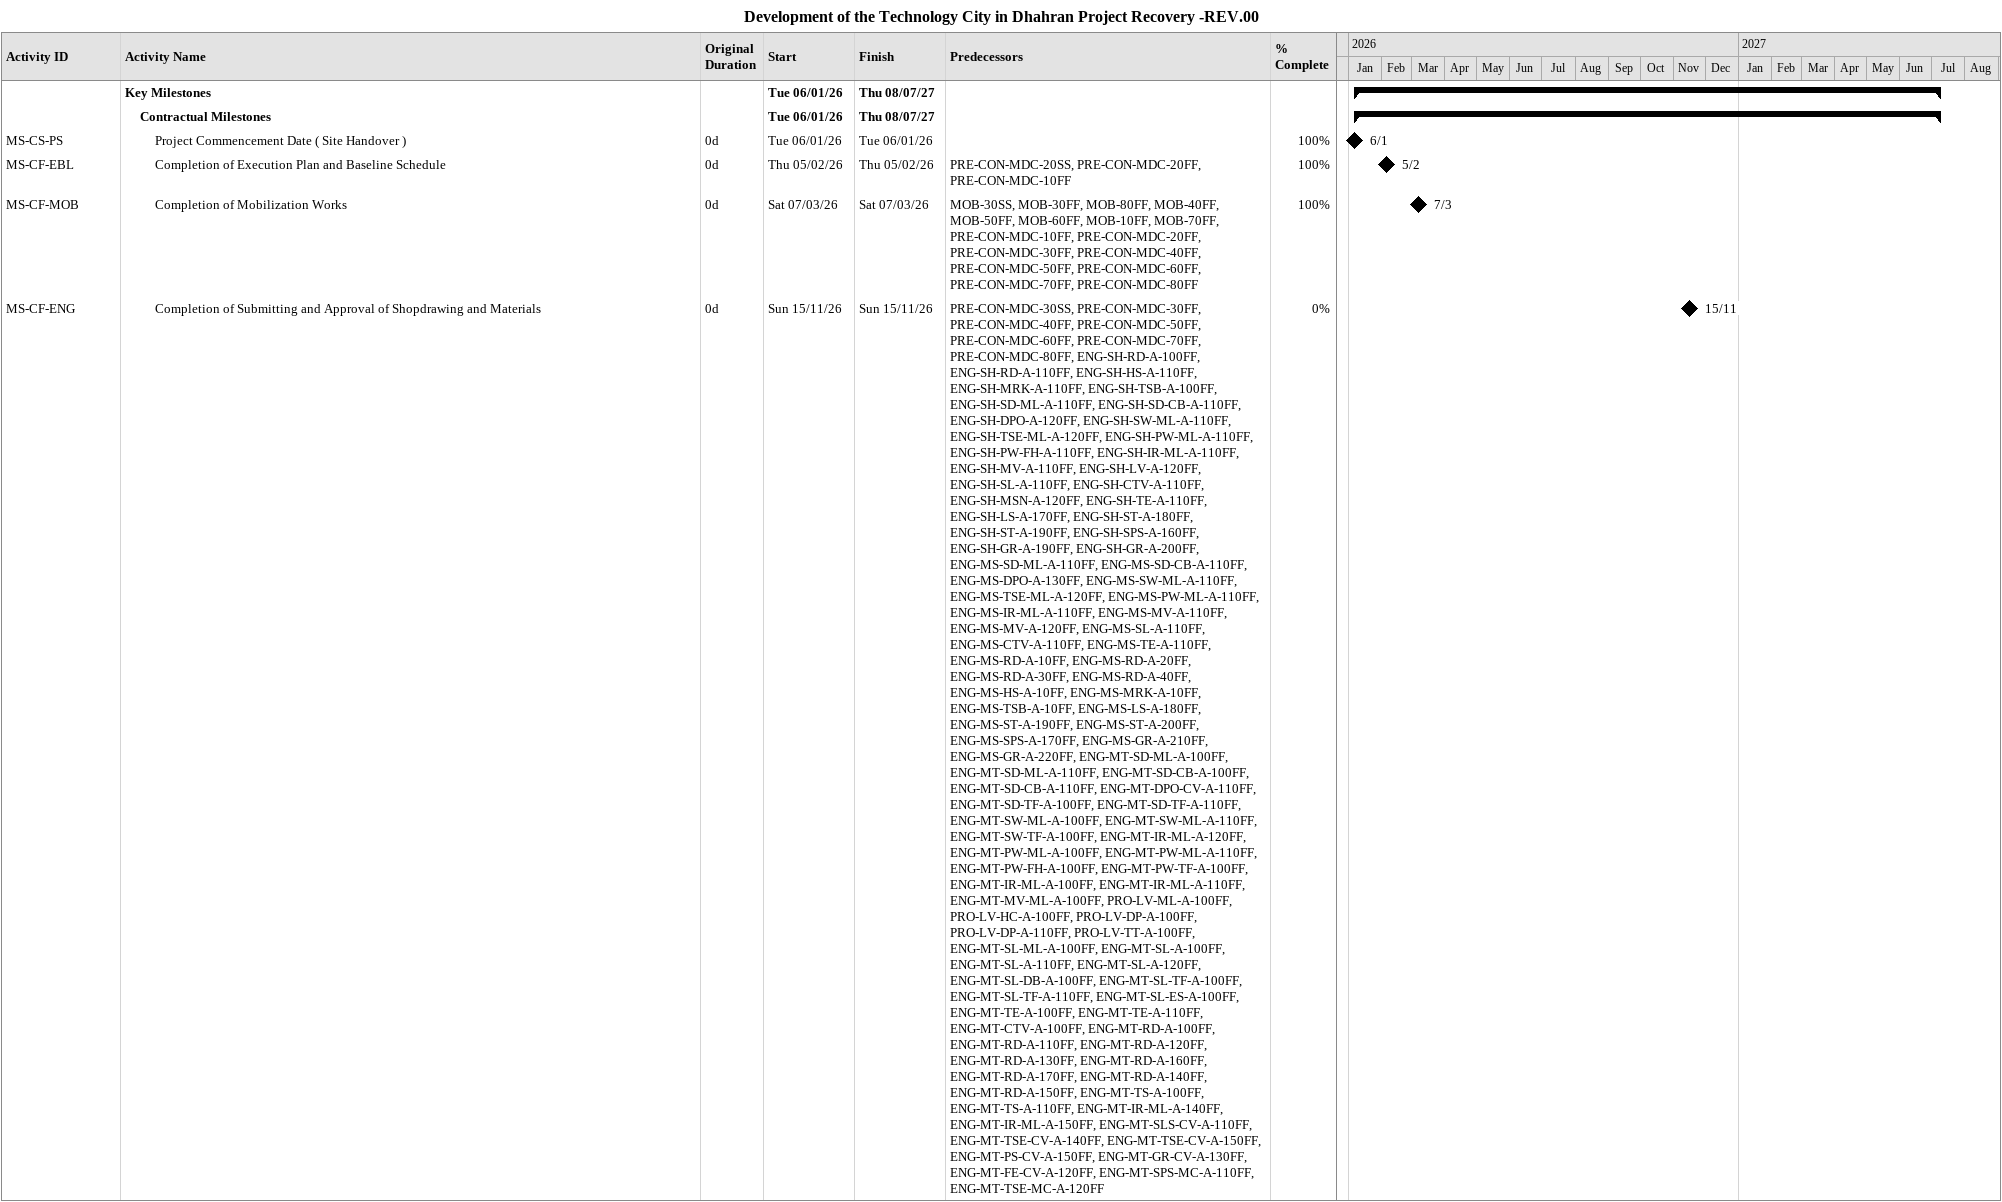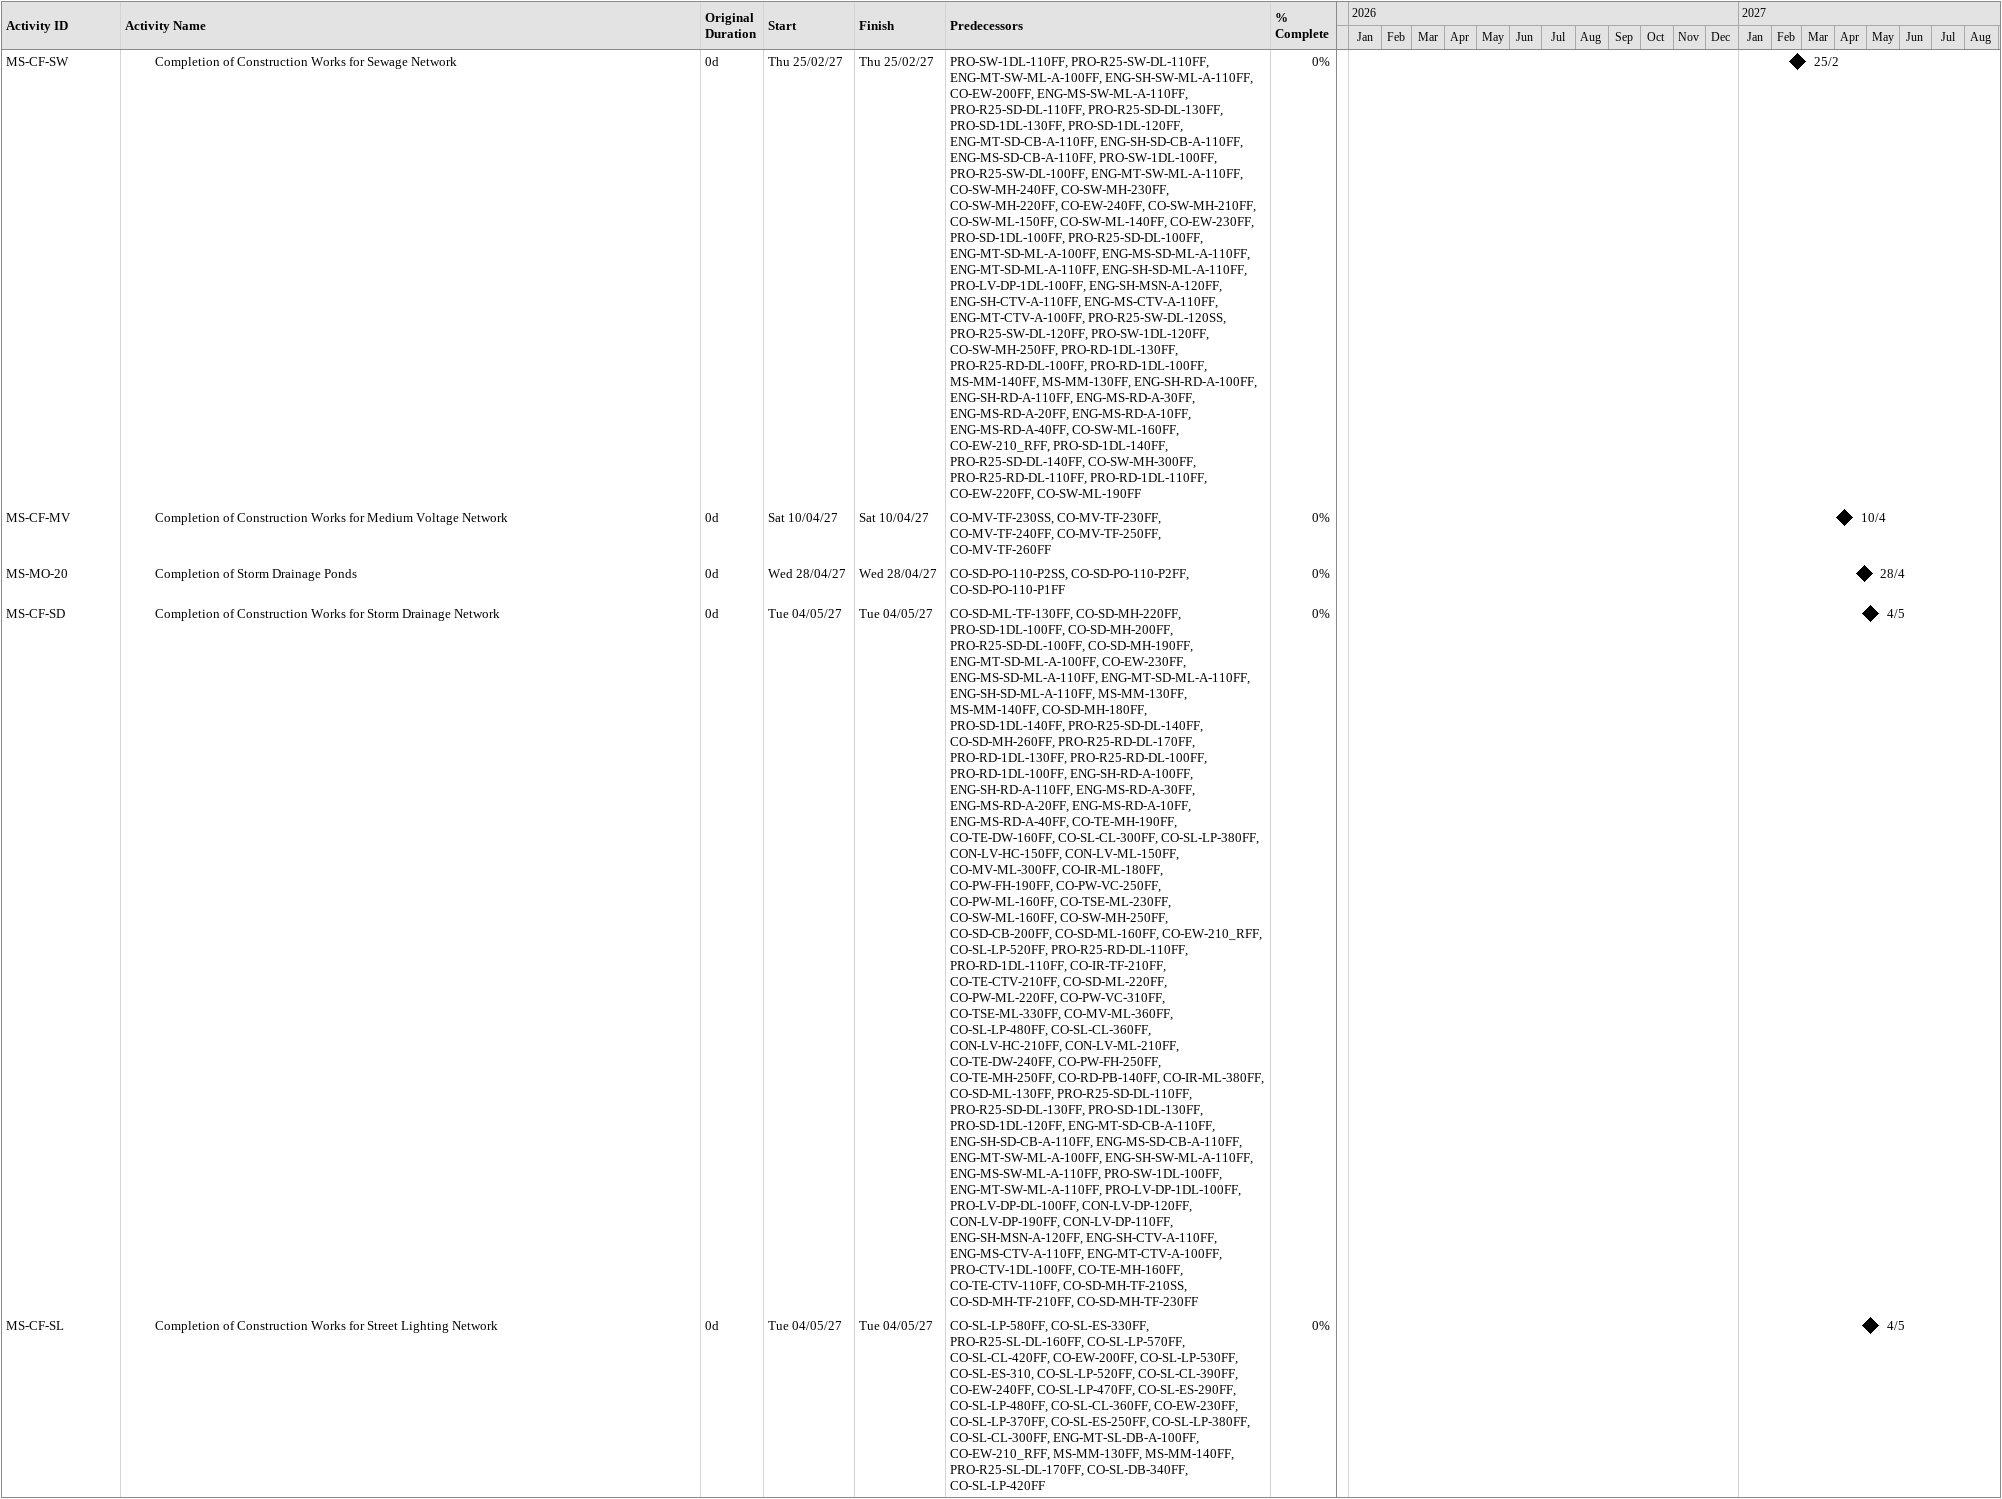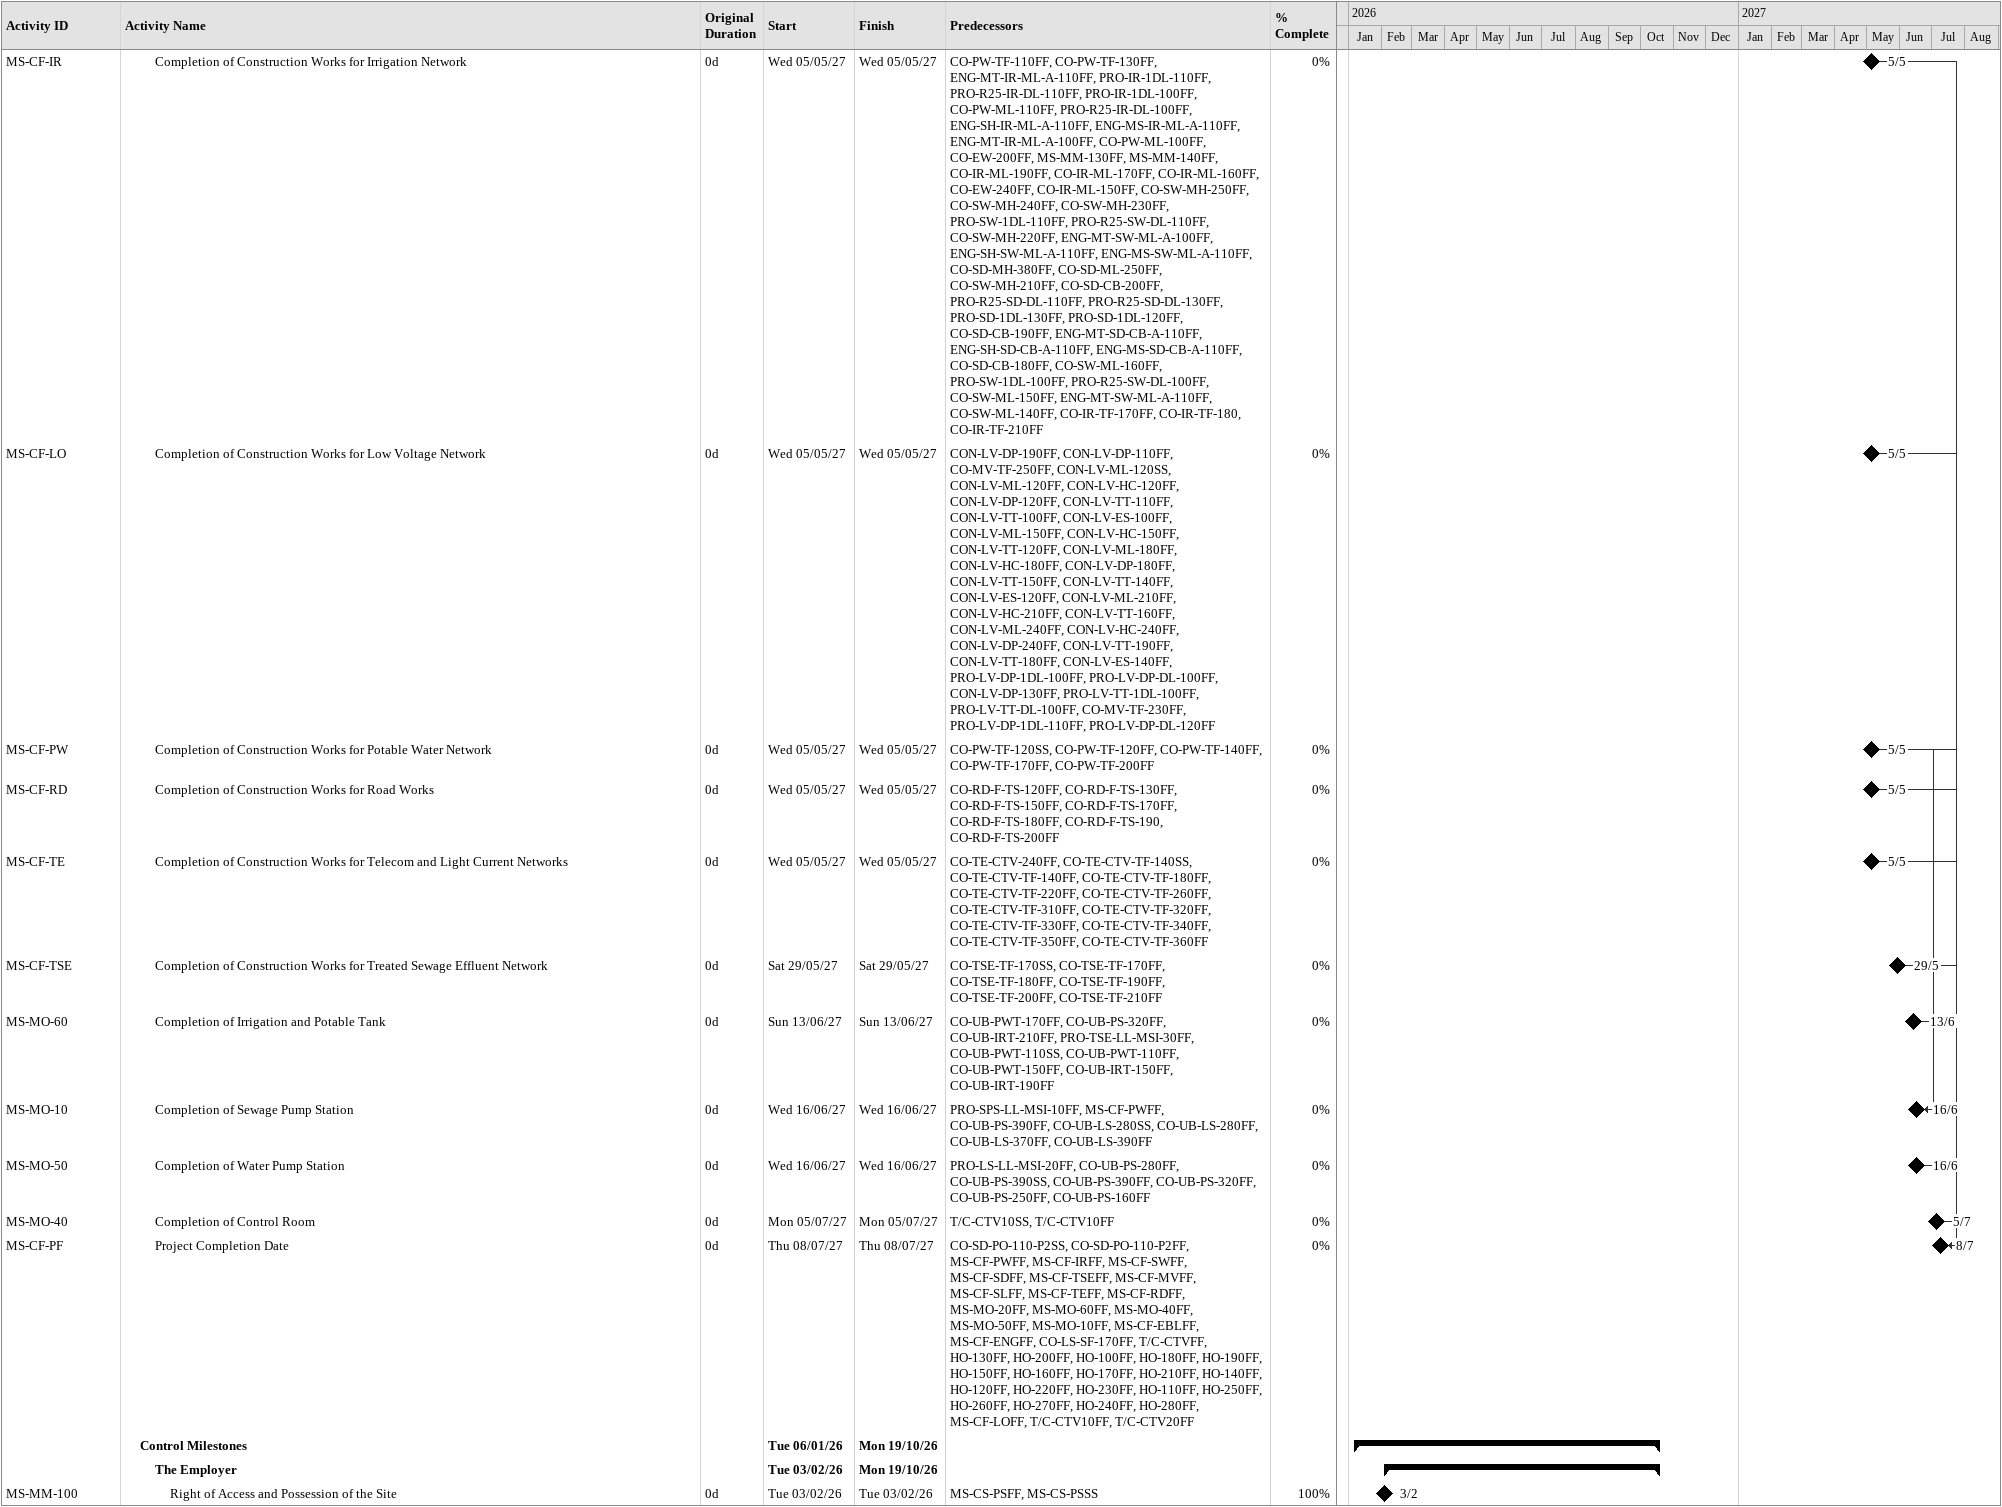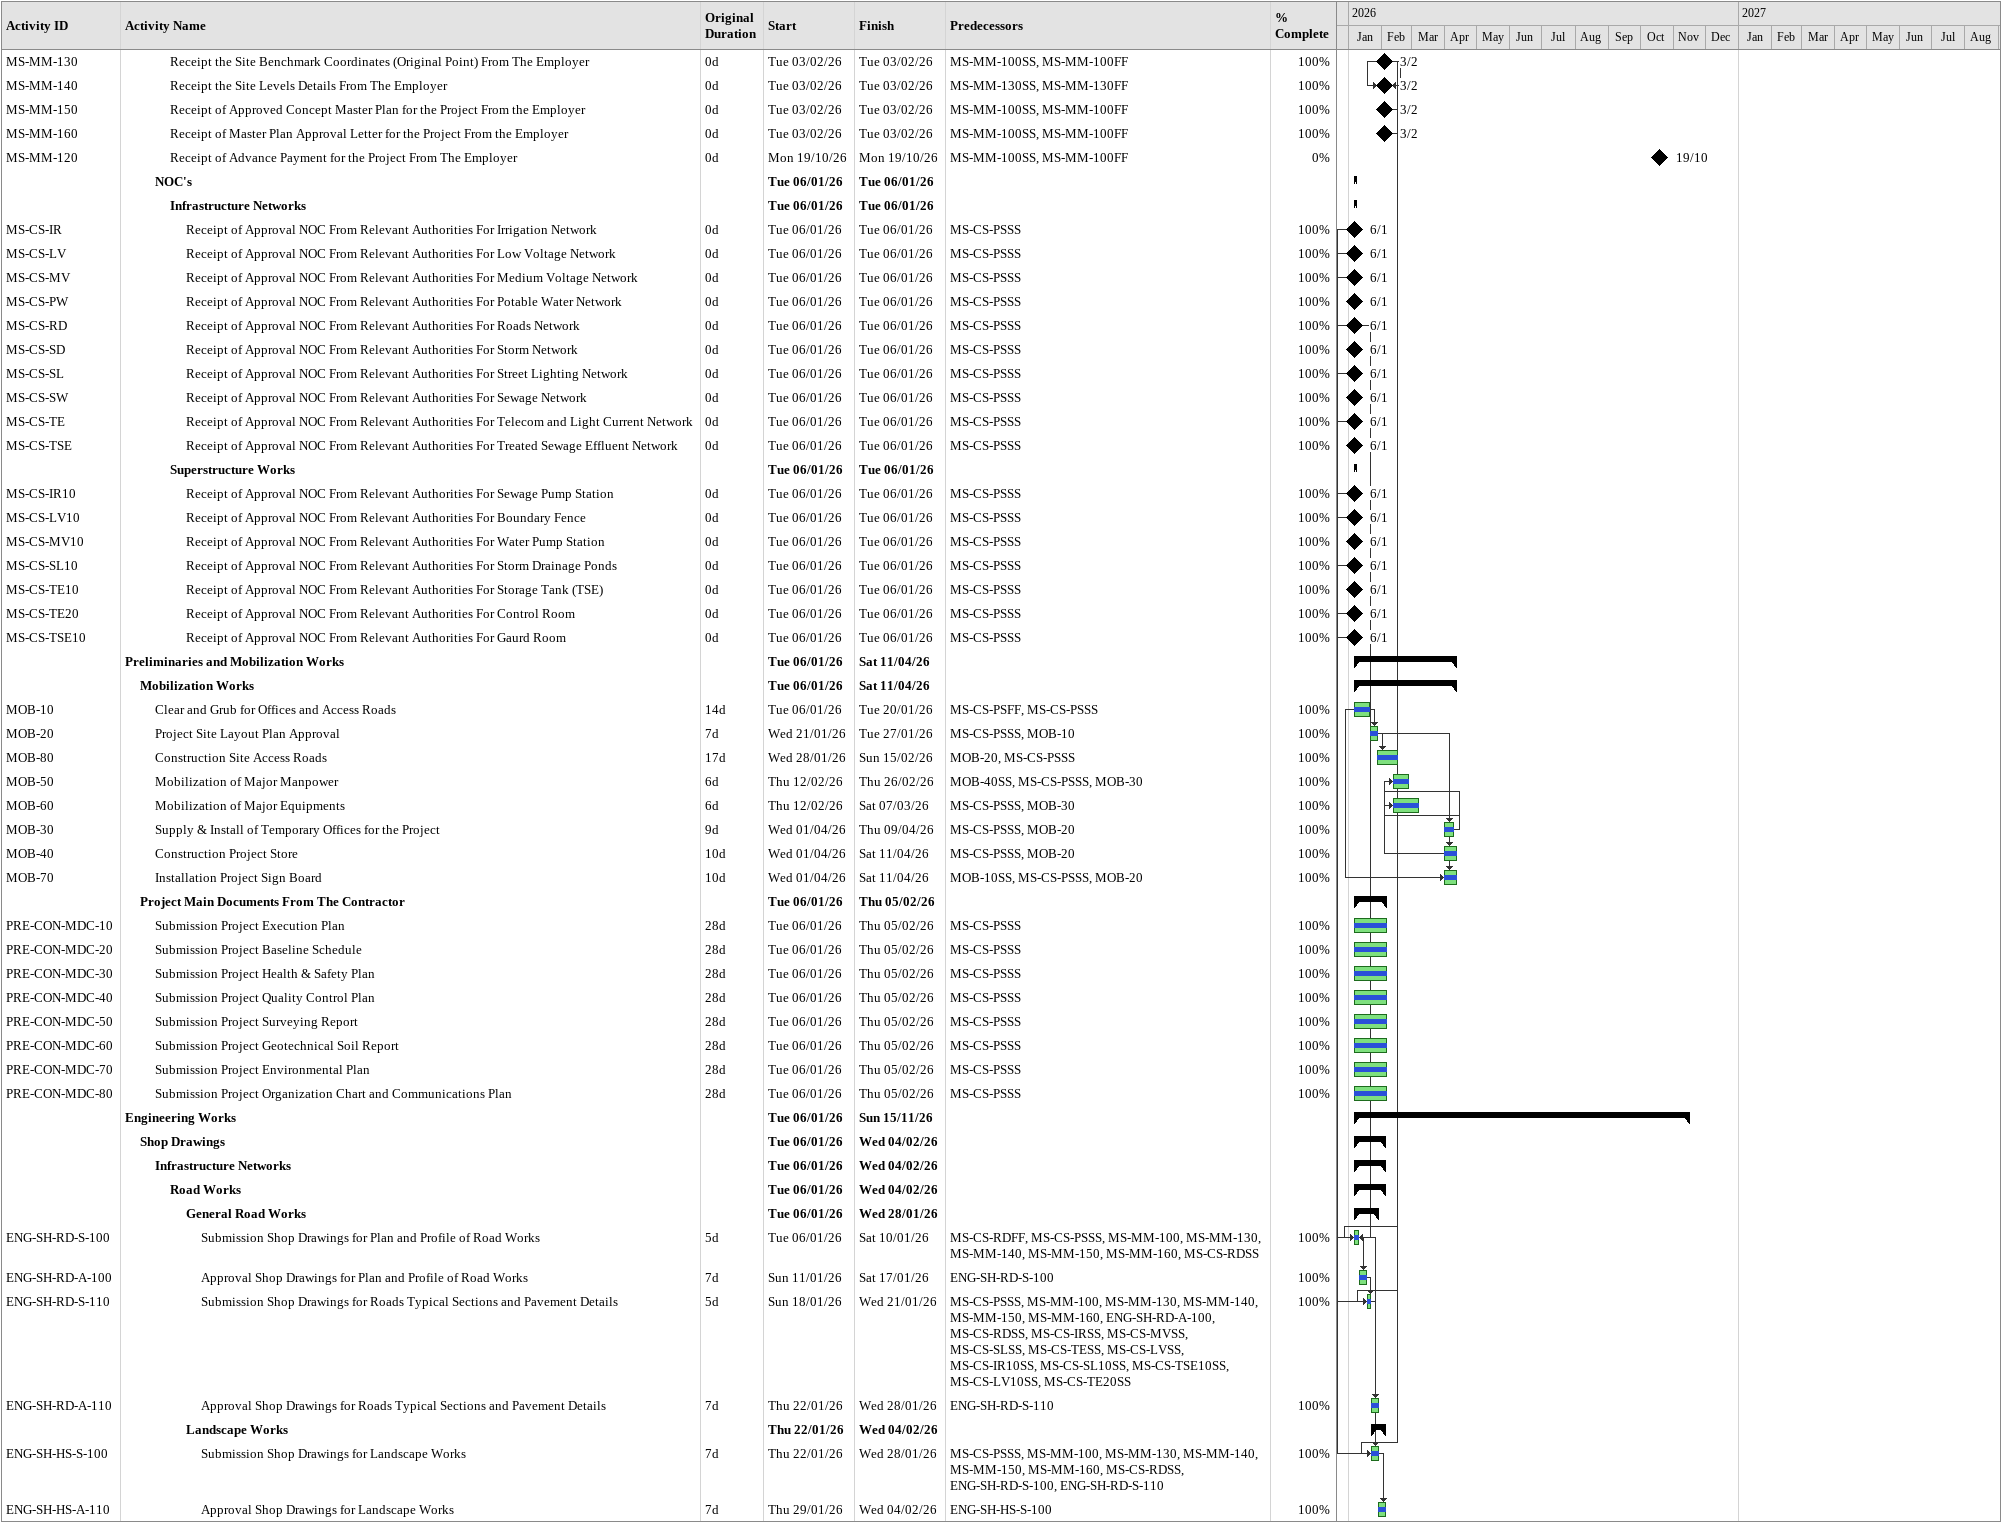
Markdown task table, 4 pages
Development of the Technology City in Dhahran Project Recovery -REV.00

| ID | Level | Task | Original duration | Start | Finish | Predecessors | % complete |
|---|---|---|---|---|---|---|---|
|  | 1 | **Key Milestones** |  | 2026-01-06 | 2027-07-08 |  |  |
|  | 2 | **Contractual Milestones** |  | 2026-01-06 | 2027-07-08 |  |  |
| MS-CS-PS | 3 | Project Commencement Date ( Site Handover ) | 0d | 2026-01-06 | 2026-01-06 |  | 100 |
| MS-CF-EBL | 3 | Completion of Execution Plan and Baseline Schedule | 0d | 2026-02-05 | 2026-02-05 | PRE-CON-MDC-20SS, PRE-CON-MDC-20FF, PRE-CON-MDC-10FF | 100 |
| MS-CF-MOB | 3 | Completion of Mobilization Works | 0d | 2026-03-07 | 2026-03-07 | MOB-30SS, MOB-30FF, MOB-80FF, MOB-40FF, MOB-50FF, MOB-60FF, MOB-10FF, MOB-70FF, PRE-CON-MDC-10FF, PRE-CON-MDC-20FF, PRE-CON-MDC-30FF, PRE-CON-MDC-40FF, PRE-CON-MDC-50FF, PRE-CON-MDC-60FF, PRE-CON-MDC-70FF, PRE-CON-MDC-80FF | 100 |
| MS-CF-ENG | 3 | Completion of Submitting and Approval of Shopdrawing and Materials | 0d | 2026-11-15 | 2026-11-15 | PRE-CON-MDC-30SS, PRE-CON-MDC-30FF, PRE-CON-MDC-40FF, PRE-CON-MDC-50FF, PRE-CON-MDC-60FF, PRE-CON-MDC-70FF, PRE-CON-MDC-80FF, ENG-SH-RD-A-100FF, ENG-SH-RD-A-110FF, ENG-SH-HS-A-110FF, ENG-SH-MRK-A-110FF, ENG-SH-TSB-A-100FF, ENG-SH-SD-ML-A-110FF, ENG-SH-SD-CB-A-110FF, ENG-SH-DPO-A-120FF, ENG-SH-SW-ML-A-110FF, ENG-SH-TSE-ML-A-120FF, ENG-SH-PW-ML-A-110FF, ENG-SH-PW-FH-A-110FF, ENG-SH-IR-ML-A-110FF, ENG-SH-MV-A-110FF, ENG-SH-LV-A-120FF, ENG-SH-SL-A-110FF, ENG-SH-CTV-A-110FF, ENG-SH-MSN-A-120FF, ENG-SH-TE-A-110FF, ENG-SH-LS-A-170FF, ENG-SH-ST-A-180FF, ENG-SH-ST-A-190FF, ENG-SH-SPS-A-160FF, ENG-SH-GR-A-190FF, ENG-SH-GR-A-200FF, ENG-MS-SD-ML-A-110FF, ENG-MS-SD-CB-A-110FF, ENG-MS-DPO-A-130FF, ENG-MS-SW-ML-A-110FF, ENG-MS-TSE-ML-A-120FF, ENG-MS-PW-ML-A-110FF, ENG-MS-IR-ML-A-110FF, ENG-MS-MV-A-110FF, ENG-MS-MV-A-120FF, ENG-MS-SL-A-110FF, ENG-MS-CTV-A-110FF, ENG-MS-TE-A-110FF, ENG-MS-RD-A-10FF, ENG-MS-RD-A-20FF, ENG-MS-RD-A-30FF, ENG-MS-RD-A-40FF, ENG-MS-HS-A-10FF, ENG-MS-MRK-A-10FF, ENG-MS-TSB-A-10FF, ENG-MS-LS-A-180FF, ENG-MS-ST-A-190FF, ENG-MS-ST-A-200FF, ENG-MS-SPS-A-170FF, ENG-MS-GR-A-210FF, ENG-MS-GR-A-220FF, ENG-MT-SD-ML-A-100FF, ENG-MT-SD-ML-A-110FF, ENG-MT-SD-CB-A-100FF, ENG-MT-SD-CB-A-110FF, ENG-MT-DPO-CV-A-110FF, ENG-MT-SD-TF-A-100FF, ENG-MT-SD-TF-A-110FF, ENG-MT-SW-ML-A-100FF, ENG-MT-SW-ML-A-110FF, ENG-MT-SW-TF-A-100FF, ENG-MT-IR-ML-A-120FF, ENG-MT-PW-ML-A-100FF, ENG-MT-PW-ML-A-110FF, ENG-MT-PW-FH-A-100FF, ENG-MT-PW-TF-A-100FF, ENG-MT-IR-ML-A-100FF, ENG-MT-IR-ML-A-110FF, ENG-MT-MV-ML-A-100FF, PRO-LV-ML-A-100FF, PRO-LV-HC-A-100FF, PRO-LV-DP-A-100FF, PRO-LV-DP-A-110FF, PRO-LV-TT-A-100FF, ENG-MT-SL-ML-A-100FF, ENG-MT-SL-A-100FF, ENG-MT-SL-A-110FF, ENG-MT-SL-A-120FF, ENG-MT-SL-DB-A-100FF, ENG-MT-SL-TF-A-100FF, ENG-MT-SL-TF-A-110FF, ENG-MT-SL-ES-A-100FF, ENG-MT-TE-A-100FF, ENG-MT-TE-A-110FF, ENG-MT-CTV-A-100FF, ENG-MT-RD-A-100FF, ENG-MT-RD-A-110FF, ENG-MT-RD-A-120FF, ENG-MT-RD-A-130FF, ENG-MT-RD-A-160FF, ENG-MT-RD-A-170FF, ENG-MT-RD-A-140FF, ENG-MT-RD-A-150FF, ENG-MT-TS-A-100FF, ENG-MT-TS-A-110FF, ENG-MT-IR-ML-A-140FF, ENG-MT-IR-ML-A-150FF, ENG-MT-SLS-CV-A-110FF, ENG-MT-TSE-CV-A-140FF, ENG-MT-TSE-CV-A-150FF, ENG-MT-PS-CV-A-150FF, ENG-MT-GR-CV-A-130FF, ENG-MT-FE-CV-A-120FF, ENG-MT-SPS-MC-A-110FF, ENG-MT-TSE-MC-A-120FF | 0 |
| MS-CF-SW | 3 | Completion of Construction Works for Sewage Network | 0d | 2027-02-25 | 2027-02-25 | PRO-SW-1DL-110FF, PRO-R25-SW-DL-110FF, ENG-MT-SW-ML-A-100FF, ENG-SH-SW-ML-A-110FF, CO-EW-200FF, ENG-MS-SW-ML-A-110FF, PRO-R25-SD-DL-110FF, PRO-R25-SD-DL-130FF, PRO-SD-1DL-130FF, PRO-SD-1DL-120FF, ENG-MT-SD-CB-A-110FF, ENG-SH-SD-CB-A-110FF, ENG-MS-SD-CB-A-110FF, PRO-SW-1DL-100FF, PRO-R25-SW-DL-100FF, ENG-MT-SW-ML-A-110FF, CO-SW-MH-240FF, CO-SW-MH-230FF, CO-SW-MH-220FF, CO-EW-240FF, CO-SW-MH-210FF, CO-SW-ML-150FF, CO-SW-ML-140FF, CO-EW-230FF, PRO-SD-1DL-100FF, PRO-R25-SD-DL-100FF, ENG-MT-SD-ML-A-100FF, ENG-MS-SD-ML-A-110FF, ENG-MT-SD-ML-A-110FF, ENG-SH-SD-ML-A-110FF, PRO-LV-DP-1DL-100FF, ENG-SH-MSN-A-120FF, ENG-SH-CTV-A-110FF, ENG-MS-CTV-A-110FF, ENG-MT-CTV-A-100FF, PRO-R25-SW-DL-120SS, PRO-R25-SW-DL-120FF, PRO-SW-1DL-120FF, CO-SW-MH-250FF, PRO-RD-1DL-130FF, PRO-R25-RD-DL-100FF, PRO-RD-1DL-100FF, MS-MM-140FF, MS-MM-130FF, ENG-SH-RD-A-100FF, ENG-SH-RD-A-110FF, ENG-MS-RD-A-30FF, ENG-MS-RD-A-20FF, ENG-MS-RD-A-10FF, ENG-MS-RD-A-40FF, CO-SW-ML-160FF, CO-EW-210_RFF, PRO-SD-1DL-140FF, PRO-R25-SD-DL-140FF, CO-SW-MH-300FF, PRO-R25-RD-DL-110FF, PRO-RD-1DL-110FF, CO-EW-220FF, CO-SW-ML-190FF | 0 |
| MS-CF-MV | 3 | Completion of Construction Works for Medium Voltage Network | 0d | 2027-04-10 | 2027-04-10 | CO-MV-TF-230SS, CO-MV-TF-230FF, CO-MV-TF-240FF, CO-MV-TF-250FF, CO-MV-TF-260FF | 0 |
| MS-MO-20 | 3 | Completion of Storm Drainage Ponds | 0d | 2027-04-28 | 2027-04-28 | CO-SD-PO-110-P2SS, CO-SD-PO-110-P2FF, CO-SD-PO-110-P1FF | 0 |
| MS-CF-SD | 3 | Completion of Construction Works for Storm Drainage Network | 0d | 2027-05-04 | 2027-05-04 | CO-SD-ML-TF-130FF, CO-SD-MH-220FF, PRO-SD-1DL-100FF, CO-SD-MH-200FF, PRO-R25-SD-DL-100FF, CO-SD-MH-190FF, ENG-MT-SD-ML-A-100FF, CO-EW-230FF, ENG-MS-SD-ML-A-110FF, ENG-MT-SD-ML-A-110FF, ENG-SH-SD-ML-A-110FF, MS-MM-130FF, MS-MM-140FF, CO-SD-MH-180FF, PRO-SD-1DL-140FF, PRO-R25-SD-DL-140FF, CO-SD-MH-260FF, PRO-R25-RD-DL-170FF, PRO-RD-1DL-130FF, PRO-R25-RD-DL-100FF, PRO-RD-1DL-100FF, ENG-SH-RD-A-100FF, ENG-SH-RD-A-110FF, ENG-MS-RD-A-30FF, ENG-MS-RD-A-20FF, ENG-MS-RD-A-10FF, ENG-MS-RD-A-40FF, CO-TE-MH-190FF, CO-TE-DW-160FF, CO-SL-CL-300FF, CO-SL-LP-380FF, CON-LV-HC-150FF, CON-LV-ML-150FF, CO-MV-ML-300FF, CO-IR-ML-180FF, CO-PW-FH-190FF, CO-PW-VC-250FF, CO-PW-ML-160FF, CO-TSE-ML-230FF, CO-SW-ML-160FF, CO-SW-MH-250FF, CO-SD-CB-200FF, CO-SD-ML-160FF, CO-EW-210_RFF, CO-SL-LP-520FF, PRO-R25-RD-DL-110FF, PRO-RD-1DL-110FF, CO-IR-TF-210FF, CO-TE-CTV-210FF, CO-SD-ML-220FF, CO-PW-ML-220FF, CO-PW-VC-310FF, CO-TSE-ML-330FF, CO-MV-ML-360FF, CO-SL-LP-480FF, CO-SL-CL-360FF, CON-LV-HC-210FF, CON-LV-ML-210FF, CO-TE-DW-240FF, CO-PW-FH-250FF, CO-TE-MH-250FF, CO-RD-PB-140FF, CO-IR-ML-380FF, CO-SD-ML-130FF, PRO-R25-SD-DL-110FF, PRO-R25-SD-DL-130FF, PRO-SD-1DL-130FF, PRO-SD-1DL-120FF, ENG-MT-SD-CB-A-110FF, ENG-SH-SD-CB-A-110FF, ENG-MS-SD-CB-A-110FF, ENG-MT-SW-ML-A-100FF, ENG-SH-SW-ML-A-110FF, ENG-MS-SW-ML-A-110FF, PRO-SW-1DL-100FF, ENG-MT-SW-ML-A-110FF, PRO-LV-DP-1DL-100FF, PRO-LV-DP-DL-100FF, CON-LV-DP-120FF, CON-LV-DP-190FF, CON-LV-DP-110FF, ENG-SH-MSN-A-120FF, ENG-SH-CTV-A-110FF, ENG-MS-CTV-A-110FF, ENG-MT-CTV-A-100FF, PRO-CTV-1DL-100FF, CO-TE-MH-160FF, CO-TE-CTV-110FF, CO-SD-MH-TF-210SS, CO-SD-MH-TF-210FF, CO-SD-MH-TF-230FF | 0 |
| MS-CF-SL | 3 | Completion of Construction Works for Street Lighting Network | 0d | 2027-05-04 | 2027-05-04 | CO-SL-LP-580FF, CO-SL-ES-330FF, PRO-R25-SL-DL-160FF, CO-SL-LP-570FF, CO-SL-CL-420FF, CO-EW-200FF, CO-SL-LP-530FF, CO-SL-ES-310, CO-SL-LP-520FF, CO-SL-CL-390FF, CO-EW-240FF, CO-SL-LP-470FF, CO-SL-ES-290FF, CO-SL-LP-480FF, CO-SL-CL-360FF, CO-EW-230FF, CO-SL-LP-370FF, CO-SL-ES-250FF, CO-SL-LP-380FF, CO-SL-CL-300FF, ENG-MT-SL-DB-A-100FF, CO-EW-210_RFF, MS-MM-130FF, MS-MM-140FF, PRO-R25-SL-DL-170FF, CO-SL-DB-340FF, CO-SL-LP-420FF | 0 |
| MS-CF-IR | 3 | Completion of Construction Works for Irrigation Network | 0d | 2027-05-05 | 2027-05-05 | CO-PW-TF-110FF, CO-PW-TF-130FF, ENG-MT-IR-ML-A-110FF, PRO-IR-1DL-110FF, PRO-R25-IR-DL-110FF, PRO-IR-1DL-100FF, CO-PW-ML-110FF, PRO-R25-IR-DL-100FF, ENG-SH-IR-ML-A-110FF, ENG-MS-IR-ML-A-110FF, ENG-MT-IR-ML-A-100FF, CO-PW-ML-100FF, CO-EW-200FF, MS-MM-130FF, MS-MM-140FF, CO-IR-ML-190FF, CO-IR-ML-170FF, CO-IR-ML-160FF, CO-EW-240FF, CO-IR-ML-150FF, CO-SW-MH-250FF, CO-SW-MH-240FF, CO-SW-MH-230FF, PRO-SW-1DL-110FF, PRO-R25-SW-DL-110FF, CO-SW-MH-220FF, ENG-MT-SW-ML-A-100FF, ENG-SH-SW-ML-A-110FF, ENG-MS-SW-ML-A-110FF, CO-SD-MH-380FF, CO-SD-ML-250FF, CO-SW-MH-210FF, CO-SD-CB-200FF, PRO-R25-SD-DL-110FF, PRO-R25-SD-DL-130FF, PRO-SD-1DL-130FF, PRO-SD-1DL-120FF, CO-SD-CB-190FF, ENG-MT-SD-CB-A-110FF, ENG-SH-SD-CB-A-110FF, ENG-MS-SD-CB-A-110FF, CO-SD-CB-180FF, CO-SW-ML-160FF, PRO-SW-1DL-100FF, PRO-R25-SW-DL-100FF, CO-SW-ML-150FF, ENG-MT-SW-ML-A-110FF, CO-SW-ML-140FF, CO-IR-TF-170FF, CO-IR-TF-180, CO-IR-TF-210FF | 0 |
| MS-CF-LO | 3 | Completion of Construction Works for Low Voltage Network | 0d | 2027-05-05 | 2027-05-05 | CON-LV-DP-190FF, CON-LV-DP-110FF, CO-MV-TF-250FF, CON-LV-ML-120SS, CON-LV-ML-120FF, CON-LV-HC-120FF, CON-LV-DP-120FF, CON-LV-TT-110FF, CON-LV-TT-100FF, CON-LV-ES-100FF, CON-LV-ML-150FF, CON-LV-HC-150FF, CON-LV-TT-120FF, CON-LV-ML-180FF, CON-LV-HC-180FF, CON-LV-DP-180FF, CON-LV-TT-150FF, CON-LV-TT-140FF, CON-LV-ES-120FF, CON-LV-ML-210FF, CON-LV-HC-210FF, CON-LV-TT-160FF, CON-LV-ML-240FF, CON-LV-HC-240FF, CON-LV-DP-240FF, CON-LV-TT-190FF, CON-LV-TT-180FF, CON-LV-ES-140FF, PRO-LV-DP-1DL-100FF, PRO-LV-DP-DL-100FF, CON-LV-DP-130FF, PRO-LV-TT-1DL-100FF, PRO-LV-TT-DL-100FF, CO-MV-TF-230FF, PRO-LV-DP-1DL-110FF, PRO-LV-DP-DL-120FF | 0 |
| MS-CF-PW | 3 | Completion of Construction Works for Potable Water Network | 0d | 2027-05-05 | 2027-05-05 | CO-PW-TF-120SS, CO-PW-TF-120FF, CO-PW-TF-140FF, CO-PW-TF-170FF, CO-PW-TF-200FF | 0 |
| MS-CF-RD | 3 | Completion of Construction Works for Road Works | 0d | 2027-05-05 | 2027-05-05 | CO-RD-F-TS-120FF, CO-RD-F-TS-130FF, CO-RD-F-TS-150FF, CO-RD-F-TS-170FF, CO-RD-F-TS-180FF, CO-RD-F-TS-190, CO-RD-F-TS-200FF | 0 |
| MS-CF-TE | 3 | Completion of Construction Works for Telecom and Light Current Networks | 0d | 2027-05-05 | 2027-05-05 | CO-TE-CTV-240FF, CO-TE-CTV-TF-140SS, CO-TE-CTV-TF-140FF, CO-TE-CTV-TF-180FF, CO-TE-CTV-TF-220FF, CO-TE-CTV-TF-260FF, CO-TE-CTV-TF-310FF, CO-TE-CTV-TF-320FF, CO-TE-CTV-TF-330FF, CO-TE-CTV-TF-340FF, CO-TE-CTV-TF-350FF, CO-TE-CTV-TF-360FF | 0 |
| MS-CF-TSE | 3 | Completion of Construction Works for Treated Sewage Effluent Network | 0d | 2027-05-29 | 2027-05-29 | CO-TSE-TF-170SS, CO-TSE-TF-170FF, CO-TSE-TF-180FF, CO-TSE-TF-190FF, CO-TSE-TF-200FF, CO-TSE-TF-210FF | 0 |
| MS-MO-60 | 3 | Completion of Irrigation and Potable Tank | 0d | 2027-06-13 | 2027-06-13 | CO-UB-PWT-170FF, CO-UB-PS-320FF, CO-UB-IRT-210FF, PRO-TSE-LL-MSI-30FF, CO-UB-PWT-110SS, CO-UB-PWT-110FF, CO-UB-PWT-150FF, CO-UB-IRT-150FF, CO-UB-IRT-190FF | 0 |
| MS-MO-10 | 3 | Completion of Sewage Pump Station | 0d | 2027-06-16 | 2027-06-16 | PRO-SPS-LL-MSI-10FF, MS-CF-PWFF, CO-UB-PS-390FF, CO-UB-LS-280SS, CO-UB-LS-280FF, CO-UB-LS-370FF, CO-UB-LS-390FF | 0 |
| MS-MO-50 | 3 | Completion of Water Pump Station | 0d | 2027-06-16 | 2027-06-16 | PRO-LS-LL-MSI-20FF, CO-UB-PS-280FF, CO-UB-PS-390SS, CO-UB-PS-390FF, CO-UB-PS-320FF, CO-UB-PS-250FF, CO-UB-PS-160FF | 0 |
| MS-MO-40 | 3 | Completion of Control Room | 0d | 2027-07-05 | 2027-07-05 | T/C-CTV10SS, T/C-CTV10FF | 0 |
| MS-CF-PF | 3 | Project Completion Date | 0d | 2027-07-08 | 2027-07-08 | CO-SD-PO-110-P2SS, CO-SD-PO-110-P2FF, MS-CF-PWFF, MS-CF-IRFF, MS-CF-SWFF, MS-CF-SDFF, MS-CF-TSEFF, MS-CF-MVFF, MS-CF-SLFF, MS-CF-TEFF, MS-CF-RDFF, MS-MO-20FF, MS-MO-60FF, MS-MO-40FF, MS-MO-50FF, MS-MO-10FF, MS-CF-EBLFF, MS-CF-ENGFF, CO-LS-SF-170FF, T/C-CTVFF, HO-130FF, HO-200FF, HO-100FF, HO-180FF, HO-190FF, HO-150FF, HO-160FF, HO-170FF, HO-210FF, HO-140FF, HO-120FF, HO-220FF, HO-230FF, HO-110FF, HO-250FF, HO-260FF, HO-270FF, HO-240FF, HO-280FF, MS-CF-LOFF, T/C-CTV10FF, T/C-CTV20FF | 0 |
|  | 2 | **Control Milestones** |  | 2026-01-06 | 2026-10-19 |  |  |
|  | 3 | **The Employer** |  | 2026-02-03 | 2026-10-19 |  |  |
| MS-MM-100 | 4 | Right of Access and Possession of the Site | 0d | 2026-02-03 | 2026-02-03 | MS-CS-PSFF, MS-CS-PSSS | 100 |
| MS-MM-130 | 4 | Receipt the Site Benchmark Coordinates (Original Point) From The Employer | 0d | 2026-02-03 | 2026-02-03 | MS-MM-100SS, MS-MM-100FF | 100 |
| MS-MM-140 | 4 | Receipt the Site Levels Details From The Employer | 0d | 2026-02-03 | 2026-02-03 | MS-MM-130SS, MS-MM-130FF | 100 |
| MS-MM-150 | 4 | Receipt of Approved Concept Master Plan for the Project From the Employer | 0d | 2026-02-03 | 2026-02-03 | MS-MM-100SS, MS-MM-100FF | 100 |
| MS-MM-160 | 4 | Receipt of Master Plan Approval Letter for the Project From the Employer | 0d | 2026-02-03 | 2026-02-03 | MS-MM-100SS, MS-MM-100FF | 100 |
| MS-MM-120 | 4 | Receipt of Advance Payment for the Project From The Employer | 0d | 2026-10-19 | 2026-10-19 | MS-MM-100SS, MS-MM-100FF | 0 |
|  | 3 | **NOC's** |  | 2026-01-06 | 2026-01-06 |  |  |
|  | 4 | **Infrastructure Networks** |  | 2026-01-06 | 2026-01-06 |  |  |
| MS-CS-IR | 5 | Receipt of Approval NOC From Relevant Authorities For Irrigation Network | 0d | 2026-01-06 | 2026-01-06 | MS-CS-PSSS | 100 |
| MS-CS-LV | 5 | Receipt of Approval NOC From Relevant Authorities For Low Voltage Network | 0d | 2026-01-06 | 2026-01-06 | MS-CS-PSSS | 100 |
| MS-CS-MV | 5 | Receipt of Approval NOC From Relevant Authorities For Medium Voltage Network | 0d | 2026-01-06 | 2026-01-06 | MS-CS-PSSS | 100 |
| MS-CS-PW | 5 | Receipt of Approval NOC From Relevant Authorities For Potable Water Network | 0d | 2026-01-06 | 2026-01-06 | MS-CS-PSSS | 100 |
| MS-CS-RD | 5 | Receipt of Approval NOC From Relevant Authorities For Roads Network | 0d | 2026-01-06 | 2026-01-06 | MS-CS-PSSS | 100 |
| MS-CS-SD | 5 | Receipt of Approval NOC From Relevant Authorities For Storm Network | 0d | 2026-01-06 | 2026-01-06 | MS-CS-PSSS | 100 |
| MS-CS-SL | 5 | Receipt of Approval NOC From Relevant Authorities For Street Lighting Network | 0d | 2026-01-06 | 2026-01-06 | MS-CS-PSSS | 100 |
| MS-CS-SW | 5 | Receipt of Approval NOC From Relevant Authorities For Sewage Network | 0d | 2026-01-06 | 2026-01-06 | MS-CS-PSSS | 100 |
| MS-CS-TE | 5 | Receipt of Approval NOC From Relevant Authorities For Telecom and Light Current Network | 0d | 2026-01-06 | 2026-01-06 | MS-CS-PSSS | 100 |
| MS-CS-TSE | 5 | Receipt of Approval NOC From Relevant Authorities For Treated Sewage Effluent Network | 0d | 2026-01-06 | 2026-01-06 | MS-CS-PSSS | 100 |
|  | 4 | **Superstructure Works** |  | 2026-01-06 | 2026-01-06 |  |  |
| MS-CS-IR10 | 5 | Receipt of Approval NOC From Relevant Authorities For Sewage Pump Station | 0d | 2026-01-06 | 2026-01-06 | MS-CS-PSSS | 100 |
| MS-CS-LV10 | 5 | Receipt of Approval NOC From Relevant Authorities For Boundary Fence | 0d | 2026-01-06 | 2026-01-06 | MS-CS-PSSS | 100 |
| MS-CS-MV10 | 5 | Receipt of Approval NOC From Relevant Authorities For Water Pump Station | 0d | 2026-01-06 | 2026-01-06 | MS-CS-PSSS | 100 |
| MS-CS-SL10 | 5 | Receipt of Approval NOC From Relevant Authorities For Storm Drainage Ponds | 0d | 2026-01-06 | 2026-01-06 | MS-CS-PSSS | 100 |
| MS-CS-TE10 | 5 | Receipt of Approval NOC From Relevant Authorities For Storage Tank (TSE) | 0d | 2026-01-06 | 2026-01-06 | MS-CS-PSSS | 100 |
| MS-CS-TE20 | 5 | Receipt of Approval NOC From Relevant Authorities For Control Room | 0d | 2026-01-06 | 2026-01-06 | MS-CS-PSSS | 100 |
| MS-CS-TSE10 | 5 | Receipt of Approval NOC From Relevant Authorities For Gaurd Room | 0d | 2026-01-06 | 2026-01-06 | MS-CS-PSSS | 100 |
|  | 1 | **Preliminaries and Mobilization Works** |  | 2026-01-06 | 2026-04-11 |  |  |
|  | 2 | **Mobilization Works** |  | 2026-01-06 | 2026-04-11 |  |  |
| MOB-10 | 3 | Clear and Grub for Offices and Access Roads | 14d | 2026-01-06 | 2026-01-20 | MS-CS-PSFF, MS-CS-PSSS | 100 |
| MOB-20 | 3 | Project Site Layout Plan Approval | 7d | 2026-01-21 | 2026-01-27 | MS-CS-PSSS, MOB-10 | 100 |
| MOB-80 | 3 | Construction Site Access Roads | 17d | 2026-01-28 | 2026-02-15 | MOB-20, MS-CS-PSSS | 100 |
| MOB-50 | 3 | Mobilization of Major Manpower | 6d | 2026-02-12 | 2026-02-26 | MOB-40SS, MS-CS-PSSS, MOB-30 | 100 |
| MOB-60 | 3 | Mobilization of Major Equipments | 6d | 2026-02-12 | 2026-03-07 | MS-CS-PSSS, MOB-30 | 100 |
| MOB-30 | 3 | Supply & Install of Temporary Offices for the Project | 9d | 2026-04-01 | 2026-04-09 | MS-CS-PSSS, MOB-20 | 100 |
| MOB-40 | 3 | Construction Project Store | 10d | 2026-04-01 | 2026-04-11 | MS-CS-PSSS, MOB-20 | 100 |
| MOB-70 | 3 | Installation Project Sign Board | 10d | 2026-04-01 | 2026-04-11 | MOB-10SS, MS-CS-PSSS, MOB-20 | 100 |
|  | 2 | **Project Main Documents From The Contractor** |  | 2026-01-06 | 2026-02-05 |  |  |
| PRE-CON-MDC-10 | 3 | Submission Project Execution Plan | 28d | 2026-01-06 | 2026-02-05 | MS-CS-PSSS | 100 |
| PRE-CON-MDC-20 | 3 | Submission Project Baseline Schedule | 28d | 2026-01-06 | 2026-02-05 | MS-CS-PSSS | 100 |
| PRE-CON-MDC-30 | 3 | Submission Project Health & Safety Plan | 28d | 2026-01-06 | 2026-02-05 | MS-CS-PSSS | 100 |
| PRE-CON-MDC-40 | 3 | Submission Project Quality Control Plan | 28d | 2026-01-06 | 2026-02-05 | MS-CS-PSSS | 100 |
| PRE-CON-MDC-50 | 3 | Submission Project Surveying Report | 28d | 2026-01-06 | 2026-02-05 | MS-CS-PSSS | 100 |
| PRE-CON-MDC-60 | 3 | Submission Project Geotechnical Soil Report | 28d | 2026-01-06 | 2026-02-05 | MS-CS-PSSS | 100 |
| PRE-CON-MDC-70 | 3 | Submission Project Environmental Plan | 28d | 2026-01-06 | 2026-02-05 | MS-CS-PSSS | 100 |
| PRE-CON-MDC-80 | 3 | Submission Project Organization Chart and Communications Plan | 28d | 2026-01-06 | 2026-02-05 | MS-CS-PSSS | 100 |
|  | 1 | **Engineering Works** |  | 2026-01-06 | 2026-11-15 |  |  |
|  | 2 | **Shop Drawings** |  | 2026-01-06 | 2026-02-04 |  |  |
|  | 3 | **Infrastructure Networks** |  | 2026-01-06 | 2026-02-04 |  |  |
|  | 4 | **Road Works** |  | 2026-01-06 | 2026-02-04 |  |  |
|  | 5 | **General Road Works** |  | 2026-01-06 | 2026-01-28 |  |  |
| ENG-SH-RD-S-100 | 6 | Submission Shop Drawings for Plan and Profile of Road Works | 5d | 2026-01-06 | 2026-01-10 | MS-CS-RDFF, MS-CS-PSSS, MS-MM-100, MS-MM-130, MS-MM-140, MS-MM-150, MS-MM-160, MS-CS-RDSS | 100 |
| ENG-SH-RD-A-100 | 6 | Approval Shop Drawings for Plan and Profile of Road Works | 7d | 2026-01-11 | 2026-01-17 | ENG-SH-RD-S-100 | 100 |
| ENG-SH-RD-S-110 | 6 | Submission Shop Drawings for Roads Typical Sections and Pavement Details | 5d | 2026-01-18 | 2026-01-21 | MS-CS-PSSS, MS-MM-100, MS-MM-130, MS-MM-140, MS-MM-150, MS-MM-160, ENG-SH-RD-A-100, MS-CS-RDSS, MS-CS-IRSS, MS-CS-MVSS, MS-CS-SLSS, MS-CS-TESS, MS-CS-LVSS, MS-CS-IR10SS, MS-CS-SL10SS, MS-CS-TSE10SS, MS-CS-LV10SS, MS-CS-TE20SS | 100 |
| ENG-SH-RD-A-110 | 6 | Approval Shop Drawings for Roads Typical Sections and Pavement Details | 7d | 2026-01-22 | 2026-01-28 | ENG-SH-RD-S-110 | 100 |
|  | 5 | **Landscape Works** |  | 2026-01-22 | 2026-02-04 |  |  |
| ENG-SH-HS-S-100 | 6 | Submission Shop Drawings for Landscape Works | 7d | 2026-01-22 | 2026-01-28 | MS-CS-PSSS, MS-MM-100, MS-MM-130, MS-MM-140, MS-MM-150, MS-MM-160, MS-CS-RDSS, ENG-SH-RD-S-100, ENG-SH-RD-S-110 | 100 |
| ENG-SH-HS-A-110 | 6 | Approval Shop Drawings for Landscape Works | 7d | 2026-01-29 | 2026-02-04 | ENG-SH-HS-S-100 | 100 |
